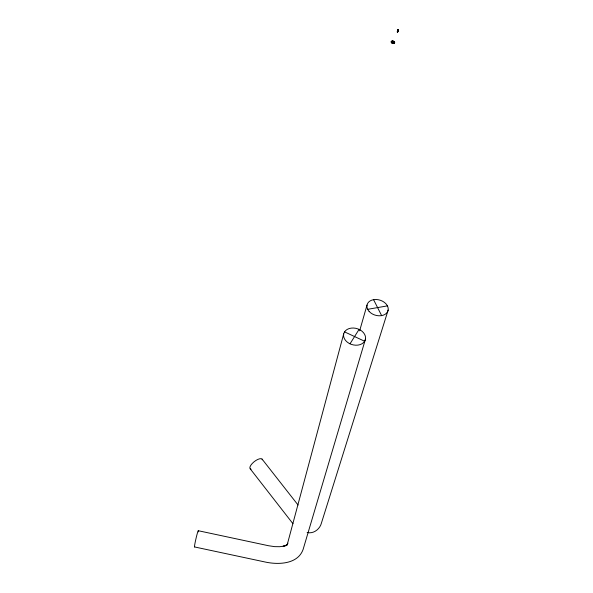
<?xml version="1.0" encoding="UTF-8"?>
<svg xmlns="http://www.w3.org/2000/svg" width="593" height="593" viewBox="0 0 593 593"><rect width="100%" height="100%" fill="white"/><g stroke="black" fill="none" stroke-linecap="round" stroke-linejoin="round"><path stroke-width="0.89" d="M393.381 43.289L393.263 42.97A1.216 0.675 13.6 0 0 394.048 42.244L394.471 42.236M397.228 31.903L397.807 31.066L397.466 31.377L398.036 31.711L397.228 31.903L398.133 29.717L397.777 30.117M397.466 31.785L398.363 29.924M397.621 32.089L398.096 29.65L398.496 29.835L397.925 31.711M397.718 31.903L398.385 29.835M343.695 333.896L287.138 544.982L287.842 543.203L286.449 545.649M359.647 330.82L367.015 305.091M365.436 339.218L303.105 549.452C297.827 564.299 278.473 564.832 265.553 562.097L194.571 546.946M388.148 310.095L321.45 522.989C319.946 529.164 313.504 534.115 307.115 532.507M350.003 343.829L359.069 329.389M398.096 29.65L397.681 30.028L398.496 29.835M287.598 544.226L285.3 545.901L286.656 545.026L283.18 546.279L284.447 546.034L279.814 546.702L274.655 546.642L268.562 545.738L198.314 530.728M397.74 31.422L397.658 31.436M367.667 309.316L387.422 305.884M392.87 41.68L391.929 42.118A1.001 0.519 17.6 0 0 392.24 42.563L392.692 42.778A1.001 0.497 12.2 0 0 393.433 42.822L393.745 42.088M392.966 43.163L391.595 42.518M392.692 42.778L392.24 42.563A1.001 0.556 13.6 0 1 392.625 41.629A1.001 0.556 13.6 0 1 393.878 42.503A1.001 0.556 13.6 0 1 392.247 42.526M344.548 331.872L364.628 341.249A11.193 8.369 15.6 0 0 353.384 328.018A11.193 8.369 15.6 0 0 345.66 340.575A11.193 8.369 15.6 0 0 364.628 341.249M292.972 523.73L250.276 468.893M262.062 459.086L298.057 505.021M373.583 299.665L381.633 315.617M251.069 469.241A7.679 3.009 -38.3 0 1 253.893 461.932A7.679 3.009 -38.3 0 1 262.432 459.79M194.763 546.679A8.324 0.489 -77 0 1 196.201 537.681A8.324 0.489 -77 0 1 198.299 531.891M393.708 42.948A1.001 0.556 13.6 0 1 392.381 42.97M392.173 42.852A1.001 0.556 13.6 0 1 391.854 42.4M393.633 41.592A1.579 0.919 11.4 0 1 394.389 42.236M369.12 311.421A10.867 7.879 16.3 0 0 387.429 312.022A10.867 7.879 16.3 0 0 376.162 299.502A10.867 7.879 16.3 0 0 369.12 311.421M391.795 42.77A1.668 0.927 13.6 0 0 394.508 42.733A1.668 0.927 13.6 0 0 392.425 41.28A1.668 0.927 13.6 0 0 391.795 42.77M391.899 42.548A1.579 0.875 13.6 0 0 394.471 42.511A1.579 0.875 13.6 0 0 392.499 41.132A1.579 0.875 13.6 0 0 391.899 42.548M391.78 42.6A1.764 0.978 13.6 0 0 394.641 42.563A1.764 0.978 13.6 0 0 392.447 41.028A1.764 0.978 13.6 0 0 391.78 42.6M391.743 42.755A1.764 0.978 13.6 0 0 394.604 42.718A1.764 0.978 13.6 0 0 392.41 41.184A1.764 0.978 13.6 0 0 391.743 42.755"/></g></svg>
